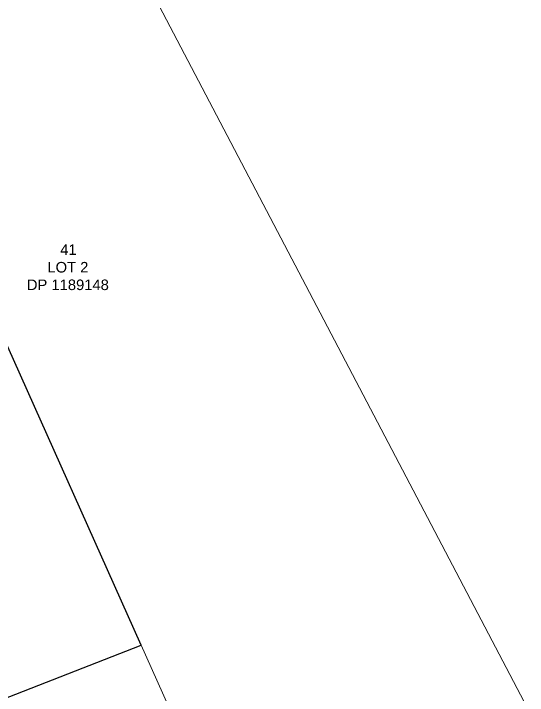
# Model space of a CAD drawing. Header units: metres. Extents: x 303471 to 304743, y 6269257 to 6269879.
# Drawn here: x 304508.1 to 304605.4, y 6269615 to 6269744.2 of the extents above; entities that cross this region are included whole.
import ezdxf

# ---------------------------------------------------------------- set-up
doc = ezdxf.new("R2010")
doc.units = ezdxf.units.M
doc.layers.add('_User Miscellaneous1', color=7, linetype='Continuous')
doc.layers.add('_User Miscellaneous12', color=7, linetype='Continuous')
doc.layers.add('Cadastre Land Parcels_SP_EXT', color=7, linetype='Continuous', lineweight=5)
doc.styles.get("Standard").update_dxf_attribs({"font": 'arial.ttf'})
doc.linetypes.add('Cable 1', pattern='A,7,-3,["//",Standard,S=1.5,R=0,X=-2.1,Y=-0.7],-0.001', length=10.001)

msp = doc.modelspace()

# ---------------------------------------------------------------- linework, layer by layer
at = {"layer": '_User Miscellaneous12', "linetype": 'Continuous'}
msp.add_lwpolyline([(304209.389, 6269568.217), (304246.113, 6269512.711), (304411.245, 6269577.172), (304532.255, 6269624.473), (304505.67, 6269683.99)], dxfattribs=at)
at = {"layer": 'Cadastre Land Parcels_SP_EXT', "linetype": 'Continuous'}
msp.add_lwpolyline([(304505.67, 6269683.99), (304532.254, 6269624.473), (304588.502, 6269498.69), (304619.045, 6269503.458), (304628.193, 6269503.894), (304658.336, 6269511.571), (304514.009, 6269787.001), (304458.438, 6269778.708), (304479.892, 6269741.655)], dxfattribs=at)
msp.add_lwpolyline([(304601.565, 6269469.478), (304532.255, 6269624.473), (304411.245, 6269577.172), (304461.985, 6269463.489), (304468.329, 6269449.273), (304601.565, 6269469.478)], close=True, dxfattribs=at)

# ---------------------------------------------------------------- texts
at = {"layer": '_User Miscellaneous1', "linetype": 'Cable 1', "lineweight": 0, "insert": (304510.458, 6269700.446), "char_height": 2, "width": 15.51342, "attachment_point": 1}
msp.add_mtext('\\pi6.477;41\\P\\pi4.0507;LOT 2      \\P\\pi0.15848;DP 1189148', dxfattribs=at)

doc.saveas('drawing.dxf')
